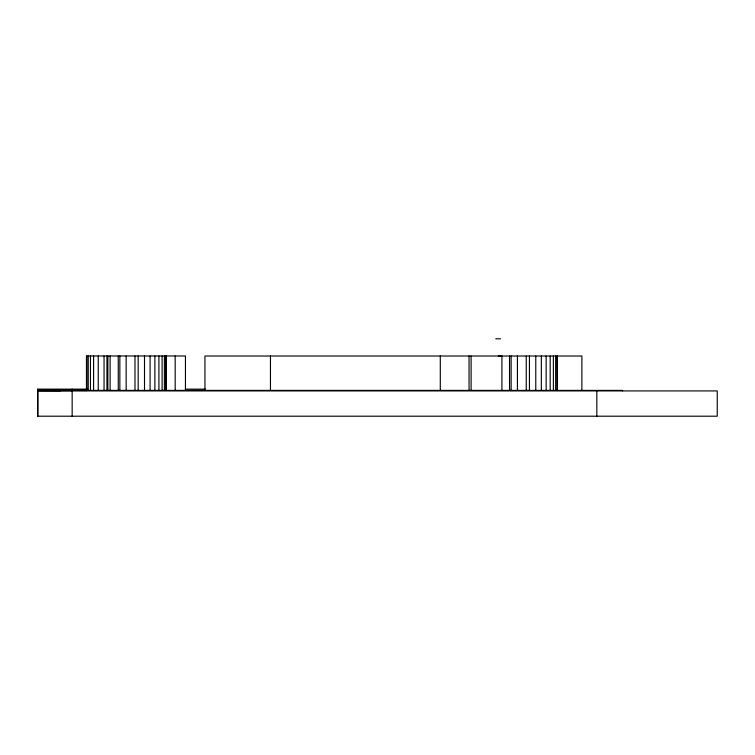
<?xml version="1.0" encoding="UTF-8"?>
<svg xmlns="http://www.w3.org/2000/svg" width="755" height="755" viewBox="0 0 755 755"><rect width="100%" height="100%" fill="white"/><g stroke="black" fill="none" stroke-linecap="round" stroke-linejoin="round"><path stroke-width="1.13" d="M37.75 416.203L37.75 390.92L717.25 390.92L717.25 416.203L37.75 416.203L37.75 389.146L87.486 389.146M37.788 390.797L37.769 389.146M72.159 416.203L72.159 390.241L37.788 390.241M596.827 416.203L596.827 390.92M60.693 390.712L37.778 390.552L87.401 390.373M495.752 338.797L500.499 338.797M498.262 356.02L581.878 356.02L581.878 390.42M185.371 389.146L205.417 389.155M37.788 390.58L72.159 390.58M87.203 390.505L37.778 390.382L622.554 390.401L622.554 390.92M72.159 389.146L72.159 390.401M557.426 356.02L557.483 390.42M556.963 356.02L557.02 390.42M555.652 356.02L555.652 390.42M553.377 356.02L553.377 390.42M550.187 356.02L550.187 390.42M546.148 356.02L546.148 390.42M541.344 356.02L541.344 390.42M535.776 356.02L535.776 390.42M529.434 356.02L529.434 390.42M526.254 356.02L526.254 390.42M517.43 356.02L517.43 390.42M511.126 356.02L511.126 390.42M509.521 356.02L509.521 390.42M501.915 390.411L501.915 356.011L204.935 356.011L204.935 390.411M471.111 356.011L471.111 390.411M469.053 356.011L469.053 390.411M440.297 356.011L440.297 390.411M270.46 356.011L270.46 390.411M185.447 390.382L185.447 355.982L86.457 355.982L86.457 390.382M175.179 355.982L175.179 390.382M165.76 355.982L165.76 390.382M164.392 355.982L164.392 390.382M162.108 355.982L162.108 390.382M158.918 355.982L158.918 390.382M154.879 355.982L154.879 390.382M150.075 355.982L150.075 390.382M144.507 355.982L144.507 390.382M138.165 355.982L138.165 390.382M134.985 355.982L134.985 390.382M126.16 355.982L126.16 390.382M119.856 355.982L119.856 390.382M118.252 355.982L118.252 390.382M110.117 355.982L110.117 390.382M107.776 355.982L107.776 390.382M107.521 355.982L107.512 390.382M106.993 355.982L106.993 390.382M104.048 355.982L104.048 390.382M98.244 355.982L98.244 390.382M93.592 355.982L93.592 390.382M90.468 355.982L90.468 390.382M88.241 355.982L88.241 390.382M86.9 355.982L86.9 390.382M166.213 390.382L166.213 355.982L166.157 390.382"/></g></svg>
